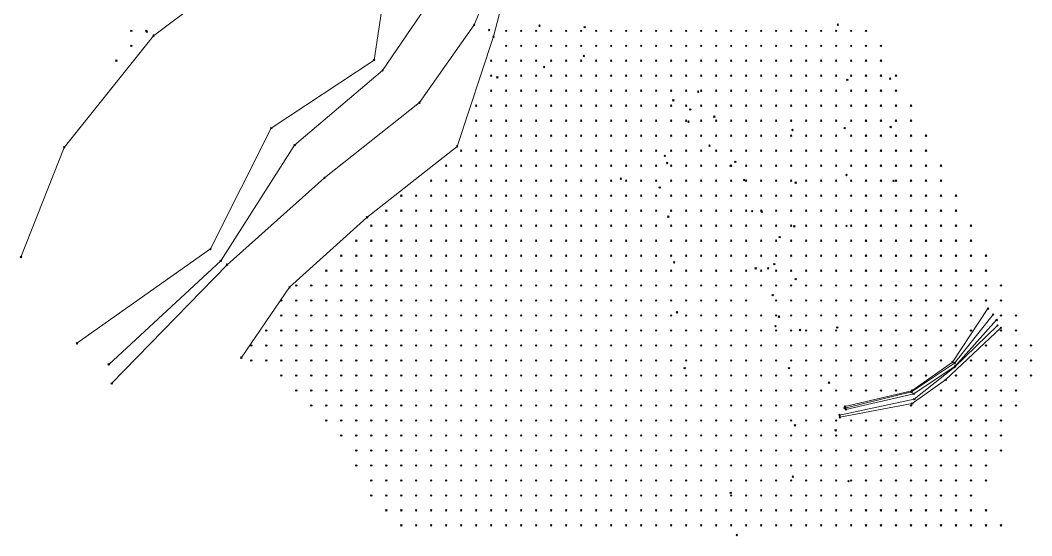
# Model space of a CAD drawing. Header units: metres. Extents: x 441556 to 446409, y 432338 to 461058.
# Drawn here: x 441607.9 to 441810.2, y 459398.4 to 459501.6 of the extents above; entities that cross this region are included whole.
import ezdxf

# ---------------------------------------------------------------- set-up
doc = ezdxf.new("R2010")
doc.units = ezdxf.units.M
doc.header["$MEASUREMENT"] = 0
doc.header["$PDMODE"] = 35
doc.header["$PDSIZE"] = 0.15
for name, color, linetype, lineweight in [('DTM-BRE-RevN_GRP_FIRUL APEI', 2, 'Continuous', 0), ('DTM-BRE-RevN_GRP_RAU', 2, 'Continuous', 0), ('DTM-BRE-RevN_GRP_TALUZ SUS', 2, 'Continuous', 0), ('DTM-NOK-RevN_LIDAR_co_lidar', 91, 'Continuous', 0), ('DTM-NOK-RevN_RTK', 32, 'Continuous', 0)]:
    doc.layers.add(name, color=color, linetype=linetype, lineweight=lineweight)

msp = doc.modelspace()

# ---------------------------------------------------------------- linework, layer by layer
at = {"layer": 'DTM-BRE-RevN_GRP_FIRUL APEI'}
for p, q in [((441688.945, 459504.162, 425.658), (441680.327, 459491.554, 427.079)), ((441680.327, 459491.554, 427.079), (441662.75, 459476.597, 430.448)), ((441662.75, 459476.597, 430.448), (441647.95, 459453.451, 434.043)), ((441647.95, 459453.451, 434.043), (441625.554, 459432.754, 438.292)), ((441803.157, 459441.632, 419.838), (441794.879, 459432.407, 424.999)), ((441794.879, 459432.407, 424.999), (441786.57, 459426.848, 429.413)), ((441786.57, 459426.848, 429.413), (441772.989, 459423.738, 435.163))]:
    msp.add_line(p, q, dxfattribs=at)
at = {"layer": 'DTM-BRE-RevN_GRP_RAU'}
for p, q in [((441681.462, 459512.542, 426.661), (441678.632, 459493.649, 427.503)), ((441703.786, 459513.27, 424.66), (441698.654, 459500.678, 425.365)), ((441698.654, 459500.678, 425.365), (441687.713, 459485.12, 427.296)), ((441678.632, 459493.649, 427.503), (441658.068, 459480.004, 431.066)), ((441687.713, 459485.12, 427.296), (441668.72, 459470.082, 430.411)), ((441658.068, 459480.004, 431.066), (441645.914, 459455.842, 434.035)), ((441668.72, 459470.082, 430.411), (441649.218, 459452.695, 434.53)), ((441645.914, 459455.842, 434.035), (441619.207, 459436.969, 439.443)), ((441649.218, 459452.695, 434.53), (441626.135, 459428.911, 438.783)), ((441802.458, 459442.717, 419.96), (441794.756, 459433.017, 425.149)), ((441803.346, 459440.52, 419.987), (441794.748, 459432.185, 425.166)), ((441794.756, 459433.017, 425.149), (441786.155, 459427.222, 429.735)), ((441794.748, 459432.185, 425.166), (441786.693, 459425.775, 430.113)), ((441786.155, 459427.222, 429.735), (441772.779, 459423.998, 435.395)), ((441786.693, 459425.775, 430.113), (441771.717, 459422.613, 435.57))]:
    msp.add_line(p, q, dxfattribs=at)
at = {"layer": 'DTM-BRE-RevN_GRP_TALUZ SUS'}
for p, q in [((441653.636, 459512.862, 438.611), (441634.527, 459498.523, 443.722)), ((441705.786, 459510.908, 426.515), (441702.523, 459498.337, 427.518)), ((441634.527, 459498.523, 443.722), (441616.649, 459476.165, 445.596)), ((441702.523, 459498.337, 427.518), (441695.254, 459476.372, 434.955)), ((441616.649, 459476.165, 445.596), (441608.005, 459454.233, 447.906)), ((441695.254, 459476.372, 434.955), (441677.213, 459462.156, 436.307)), ((441677.213, 459462.156, 436.307), (441661.722, 459448.174, 441.535)), ((441661.722, 459448.174, 441.535), (441652.098, 459434.105, 444.918)), ((441801.428, 459443.896, 420.841), (441794.349, 459433.214, 425.867)), ((441804.016, 459440.052, 420.71), (441792.958, 459429.667, 427.056)), ((441794.349, 459433.214, 425.867), (441786.2, 459427.482, 430.463)), ((441792.958, 459429.667, 427.056), (441786.297, 459424.921, 430.705)), ((441786.2, 459427.482, 430.463), (441772.824, 459424.297, 435.699)), ((441786.297, 459424.921, 430.705), (441771.799, 459422.16, 436.03))]:
    msp.add_line(p, q, dxfattribs=at)
at = {"layer": 'DTM-NOK-RevN_LIDAR_co_lidar'}
for p in [(441630.081, 459499.505, 445.627), (441633.081, 459499.505, 443.84), (441705.065, 459499.505, 427.032), (441708.064, 459499.505, 426.773), (441711.064, 459499.505, 426.523), (441714.063, 459499.505, 426.339), (441717.062, 459499.505, 426.206), (441720.062, 459499.505, 426.075), (441723.061, 459499.505, 426.312), (441726.06, 459499.505, 427.322), (441729.06, 459499.505, 428.572), (441732.059, 459499.505, 429.433), (441735.058, 459499.505, 429.841), (441738.058, 459499.505, 429.533), (441741.057, 459499.505, 429.135), (441744.057, 459499.505, 430.064), (441747.056, 459499.505, 431.966), (441750.055, 459499.505, 433.812), (441753.055, 459499.505, 434.736), (441756.054, 459499.505, 435.164), (441759.053, 459499.505, 435.353), (441762.053, 459499.505, 435.487), (441765.052, 459499.505, 435.653), (441768.051, 459499.505, 435.667), (441771.051, 459499.505, 435.687), (441774.05, 459499.505, 435.682), (441777.049, 459499.505, 435.728), (441630.081, 459496.505, 445.362), (441705.065, 459496.505, 427.138), (441708.064, 459496.505, 426.879), (441711.064, 459496.505, 426.672), (441714.063, 459496.505, 426.62), (441717.062, 459496.505, 426.697), (441720.062, 459496.505, 426.834), (441723.061, 459496.505, 427.566), (441726.06, 459496.505, 429.075), (441729.06, 459496.505, 430.522), (441732.059, 459496.505, 431.42), (441735.058, 459496.505, 431.936), (441738.058, 459496.505, 431.699), (441741.057, 459496.505, 430.906), (441744.057, 459496.505, 431.173), (441747.056, 459496.505, 432.684), (441750.055, 459496.505, 434.594), (441753.055, 459496.505, 435.549), (441756.054, 459496.505, 435.821), (441759.053, 459496.505, 436.034), (441762.053, 459496.505, 436.169), (441765.052, 459496.505, 436.141), (441768.051, 459496.505, 436.009), (441771.051, 459496.505, 435.972), (441774.05, 459496.505, 435.948), (441777.049, 459496.505, 435.991), (441780.049, 459496.505, 435.943), (441627.082, 459493.506, 446.455), (441702.066, 459493.506, 427.458), (441705.065, 459493.506, 427.31), (441708.064, 459493.506, 427.095), (441711.064, 459493.506, 426.959), (441714.063, 459493.506, 427.047), (441717.062, 459493.506, 427.465), (441720.062, 459493.506, 428.142), (441723.061, 459493.506, 429.26), (441726.06, 459493.506, 430.839), (441729.06, 459493.506, 432.451), (441732.059, 459493.506, 433.532), (441735.058, 459493.506, 433.901), (441738.058, 459493.506, 433.738), (441741.057, 459493.506, 433.066), (441744.057, 459493.506, 432.75), (441747.056, 459493.506, 433.842), (441750.055, 459493.506, 435.661), (441753.055, 459493.506, 436.399), (441756.054, 459493.506, 436.493), (441759.053, 459493.506, 436.572), (441762.053, 459493.506, 436.578), (441765.052, 459493.506, 436.526), (441768.051, 459493.506, 436.388), (441771.051, 459493.506, 436.34), (441774.05, 459493.506, 436.276), (441777.049, 459493.506, 436.185), (441780.049, 459493.506, 436.118), (441702.066, 459490.507, 427.695), (441705.065, 459490.507, 427.649), (441708.064, 459490.507, 427.629), (441711.064, 459490.507, 427.785), (441714.063, 459490.507, 428.339), (441717.062, 459490.507, 429.305), (441720.062, 459490.507, 430.167), (441723.061, 459490.507, 431.161), (441726.06, 459490.507, 432.458), (441729.06, 459490.507, 433.863), (441732.059, 459490.507, 435.063), (441735.058, 459490.507, 435.59), (441738.058, 459490.507, 435.458), (441741.057, 459490.507, 434.937), (441744.057, 459490.507, 434.639), (441747.056, 459490.507, 435.135), (441750.055, 459490.507, 436.49), (441753.055, 459490.507, 437.031), (441756.054, 459490.507, 437.048), (441759.053, 459490.507, 437.071), (441762.053, 459490.507, 437.011), (441765.052, 459490.507, 436.945), (441768.051, 459490.507, 436.703), (441771.051, 459490.507, 436.602), (441774.05, 459490.507, 436.509), (441777.049, 459490.507, 436.41), (441780.049, 459490.507, 436.418), (441783.048, 459490.507, 436.386), (441702.066, 459487.507, 428.49), (441705.065, 459487.507, 428.835), (441708.064, 459487.507, 429.093), (441711.064, 459487.507, 429.491), (441714.063, 459487.507, 430.425), (441717.062, 459487.507, 431.477), (441720.062, 459487.507, 432.053), (441723.061, 459487.507, 432.744), (441726.06, 459487.507, 434.007), (441729.06, 459487.507, 435.391), (441732.059, 459487.507, 436.46), (441735.058, 459487.507, 436.986), (441738.058, 459487.507, 436.922), (441741.057, 459487.507, 436.754), (441744.057, 459487.507, 436.692), (441747.056, 459487.507, 436.815), (441750.055, 459487.507, 437.413), (441753.055, 459487.507, 437.611), (441756.054, 459487.507, 437.594), (441759.053, 459487.507, 437.562), (441762.053, 459487.507, 437.444), (441765.052, 459487.507, 437.202), (441768.051, 459487.507, 436.998), (441771.051, 459487.507, 436.884), (441774.05, 459487.507, 436.731), (441777.049, 459487.507, 436.689), (441780.049, 459487.507, 436.708), (441783.048, 459487.507, 436.511), (441699.066, 459484.508, 429.827), (441702.066, 459484.508, 430.435), (441705.065, 459484.508, 430.661), (441708.064, 459484.508, 430.911), (441711.064, 459484.508, 431.563), (441714.063, 459484.508, 432.479), (441717.062, 459484.508, 433.405), (441720.062, 459484.508, 433.988), (441723.061, 459484.508, 434.43), (441726.06, 459484.508, 435.422), (441729.06, 459484.508, 436.713), (441732.059, 459484.508, 437.546), (441735.058, 459484.508, 437.839), (441738.058, 459484.508, 437.74), (441741.057, 459484.508, 437.675), (441744.057, 459484.508, 437.736), (441747.056, 459484.508, 437.899), (441750.055, 459484.508, 438.069), (441753.055, 459484.508, 438.123), (441756.054, 459484.508, 438.089), (441759.053, 459484.508, 438.052), (441762.053, 459484.508, 437.815), (441765.052, 459484.508, 437.553), (441768.051, 459484.508, 437.399), (441771.051, 459484.508, 437.117), (441774.05, 459484.508, 436.936), (441777.049, 459484.508, 436.928), (441780.049, 459484.508, 436.867), (441783.048, 459484.508, 436.576), (441786.047, 459484.508, 436.311), (441699.066, 459481.509, 431.685), (441702.066, 459481.509, 432.165), (441705.065, 459481.509, 432.492), (441708.064, 459481.509, 432.942), (441711.064, 459481.509, 433.639), (441714.063, 459481.509, 434.461), (441717.062, 459481.509, 435.369), (441720.062, 459481.509, 435.962), (441723.061, 459481.509, 436.392), (441726.06, 459481.509, 437.221), (441729.06, 459481.509, 438.072), (441732.059, 459481.509, 438.387), (441735.058, 459481.509, 438.437), (441738.058, 459481.509, 438.43), (441741.057, 459481.509, 438.443), (441744.057, 459481.509, 438.367), (441747.056, 459481.509, 438.413), (441750.055, 459481.509, 438.498), (441753.055, 459481.509, 438.516), (441756.054, 459481.509, 438.424), (441759.053, 459481.509, 438.365), (441762.053, 459481.509, 438.105), (441765.052, 459481.509, 437.858), (441768.051, 459481.509, 437.549), (441771.051, 459481.509, 437.221), (441774.05, 459481.509, 437.132), (441777.049, 459481.509, 437.073), (441780.049, 459481.509, 436.892), (441783.048, 459481.509, 436.621), (441786.047, 459481.509, 436.38), (441699.066, 459478.509, 433.611), (441702.066, 459478.509, 433.797), (441705.065, 459478.509, 433.918), (441708.064, 459478.509, 434.185), (441711.064, 459478.509, 434.822), (441714.063, 459478.509, 435.504), (441717.062, 459478.509, 436.264), (441720.062, 459478.509, 437.036), (441723.061, 459478.509, 437.723), (441726.06, 459478.509, 438.309), (441729.06, 459478.509, 438.735), (441732.059, 459478.509, 438.976), (441735.058, 459478.509, 439.065), (441738.058, 459478.509, 439.078), (441741.057, 459478.509, 439.085), (441744.057, 459478.509, 438.878), (441747.056, 459478.509, 438.872), (441750.055, 459478.509, 438.858), (441753.055, 459478.509, 438.854), (441756.054, 459478.509, 438.81), (441759.053, 459478.509, 438.625), (441762.053, 459478.509, 438.417), (441765.052, 459478.509, 438.065), (441768.051, 459478.509, 437.668), (441771.051, 459478.509, 437.407), (441774.05, 459478.509, 437.304), (441777.049, 459478.509, 437.159), (441780.049, 459478.509, 436.937), (441783.048, 459478.509, 436.617), (441786.047, 459478.509, 436.342), (441789.047, 459478.509, 436.032), (441696.067, 459475.51, 434.6), (441699.066, 459475.51, 434.706), (441702.066, 459475.51, 434.83), (441705.065, 459475.51, 434.784), (441708.064, 459475.51, 435.046), (441711.064, 459475.51, 435.582), (441714.063, 459475.51, 436.337), (441717.062, 459475.51, 437.143), (441720.062, 459475.51, 437.936), (441723.061, 459475.51, 438.587), (441726.06, 459475.51, 439.087), (441729.06, 459475.51, 439.428), (441732.059, 459475.51, 439.583), (441735.058, 459475.51, 439.637), (441738.058, 459475.51, 439.606), (441741.057, 459475.51, 439.55), (441744.057, 459475.51, 439.424), (441747.056, 459475.51, 439.354), (441750.055, 459475.51, 439.331), (441753.055, 459475.51, 439.3), (441756.054, 459475.51, 439.208), (441759.053, 459475.51, 438.952), (441762.053, 459475.51, 438.65), (441765.052, 459475.51, 438.158), (441768.051, 459475.51, 437.809), (441771.051, 459475.51, 437.575), (441774.05, 459475.51, 437.431), (441777.049, 459475.51, 437.242), (441780.049, 459475.51, 436.913), (441783.048, 459475.51, 436.595), (441786.047, 459475.51, 436.163), (441789.047, 459475.51, 435.182), (441693.068, 459472.51, 434.768), (441696.067, 459472.51, 435.313), (441699.066, 459472.51, 435.444), (441702.066, 459472.51, 435.536), (441705.065, 459472.51, 435.656), (441708.064, 459472.51, 435.958), (441711.064, 459472.51, 436.428), (441714.063, 459472.51, 437.233), (441717.062, 459472.51, 438.126), (441720.062, 459472.51, 438.845), (441723.061, 459472.51, 439.394), (441726.06, 459472.51, 439.825), (441729.06, 459472.51, 440.059), (441732.059, 459472.51, 440.111), (441735.058, 459472.51, 440.131), (441738.058, 459472.51, 440.091), (441741.057, 459472.51, 439.975), (441744.057, 459472.51, 439.926), (441747.056, 459472.51, 439.824), (441750.055, 459472.51, 439.803), (441753.055, 459472.51, 439.723), (441756.054, 459472.51, 439.441), (441759.053, 459472.51, 439.082), (441762.053, 459472.51, 438.75), (441765.052, 459472.51, 438.227), (441768.051, 459472.51, 437.901), (441771.051, 459472.51, 437.712), (441774.05, 459472.51, 437.51), (441777.049, 459472.51, 437.249), (441780.049, 459472.51, 436.929), (441783.048, 459472.51, 436.537), (441786.047, 459472.51, 435.636), (441789.047, 459472.51, 434.049), (441792.046, 459472.51, 432.447), (441690.068, 459469.511, 434.305), (441693.068, 459469.511, 435.745), (441696.067, 459469.511, 436.114), (441699.066, 459469.511, 436.175), (441702.066, 459469.511, 436.318), (441705.065, 459469.511, 436.656), (441708.064, 459469.511, 437.088), (441711.064, 459469.511, 437.636), (441714.063, 459469.511, 438.248), (441717.062, 459469.511, 439.014), (441720.062, 459469.511, 439.641), (441723.061, 459469.511, 440.1), (441726.06, 459469.511, 440.404), (441729.06, 459469.511, 440.519), (441732.059, 459469.511, 440.535), (441735.058, 459469.511, 440.529), (441738.058, 459469.511, 440.526), (441741.057, 459469.511, 440.391), (441744.057, 459469.511, 440.289), (441747.056, 459469.511, 440.208), (441750.055, 459469.511, 440.19), (441753.055, 459469.511, 440.012), (441756.054, 459469.511, 439.586), (441759.053, 459469.511, 439.201), (441762.053, 459469.511, 438.837), (441765.052, 459469.511, 438.345), (441768.051, 459469.511, 438.009), (441771.051, 459469.511, 437.888), (441774.05, 459469.511, 437.605), (441777.049, 459469.511, 437.297), (441780.049, 459469.511, 436.901), (441783.048, 459469.511, 436.091), (441786.047, 459469.511, 434.636), (441789.047, 459469.511, 432.932), (441792.046, 459469.511, 431.19), (441684.07, 459466.512, 433.29), (441687.069, 459466.512, 434.626), (441690.068, 459466.512, 435.834), (441693.068, 459466.512, 436.656), (441696.067, 459466.512, 436.862), (441699.066, 459466.512, 437.058), (441702.066, 459466.512, 437.311), (441705.065, 459466.512, 437.676), (441708.064, 459466.512, 438.223), (441711.064, 459466.512, 438.819), (441714.063, 459466.512, 439.377), (441717.062, 459466.512, 439.922), (441720.062, 459466.512, 440.373), (441723.061, 459466.512, 440.761), (441726.06, 459466.512, 440.973), (441729.06, 459466.512, 440.977), (441732.059, 459466.512, 440.962), (441735.058, 459466.512, 440.965), (441738.058, 459466.512, 440.918), (441741.057, 459466.512, 440.759), (441744.057, 459466.512, 440.602), (441747.056, 459466.512, 440.429), (441750.055, 459466.512, 440.354), (441753.055, 459466.512, 440.04), (441756.054, 459466.512, 439.647), (441759.053, 459466.512, 439.294), (441762.053, 459466.512, 438.904), (441765.052, 459466.512, 438.444), (441768.051, 459466.512, 438.157), (441771.051, 459466.512, 437.994), (441774.05, 459466.512, 437.639), (441777.049, 459466.512, 437.157), (441780.049, 459466.512, 436.558), (441783.048, 459466.512, 435.568), (441786.047, 459466.512, 433.78), (441789.047, 459466.512, 431.78), (441792.046, 459466.512, 430.136), (441795.045, 459466.512, 428.612), (441681.07, 459463.512, 434.992), (441684.07, 459463.512, 435.447), (441687.069, 459463.512, 436.39), (441690.068, 459463.512, 437.117), (441693.068, 459463.512, 437.525), (441696.067, 459463.512, 437.681), (441699.066, 459463.512, 437.929), (441702.066, 459463.512, 438.32), (441705.065, 459463.512, 438.863), (441708.064, 459463.512, 439.391), (441711.064, 459463.512, 439.981), (441714.063, 459463.512, 440.467), (441717.062, 459463.512, 440.855), (441720.062, 459463.512, 441.112), (441723.061, 459463.512, 441.312), (441726.06, 459463.512, 441.439), (441729.06, 459463.512, 441.449), (441732.059, 459463.512, 441.446), (441735.058, 459463.512, 441.432), (441738.058, 459463.512, 441.298), (441741.057, 459463.512, 441.082), (441744.057, 459463.512, 440.879), (441747.056, 459463.512, 440.683), (441750.055, 459463.512, 440.445), (441753.055, 459463.512, 440.06), (441756.054, 459463.512, 439.637), (441759.053, 459463.512, 439.309), (441762.053, 459463.512, 438.976), (441765.052, 459463.512, 438.561), (441768.051, 459463.512, 438.206), (441771.051, 459463.512, 437.944), (441774.05, 459463.512, 437.556), (441777.049, 459463.512, 436.695), (441780.049, 459463.512, 435.494), (441783.048, 459463.512, 434.355), (441786.047, 459463.512, 432.833), (441789.047, 459463.512, 430.942), (441792.046, 459463.512, 429.176), (441795.045, 459463.512, 427.498), (441678.071, 459460.513, 436.408), (441681.07, 459460.513, 437.247), (441684.07, 459460.513, 437.294), (441687.069, 459460.513, 437.707), (441690.068, 459460.513, 438.094), (441693.068, 459460.513, 438.424), (441696.067, 459460.513, 438.645), (441699.066, 459460.513, 439.092), (441702.066, 459460.513, 439.605), (441705.065, 459460.513, 440.274), (441708.064, 459460.513, 440.693), (441711.064, 459460.513, 441.172), (441714.063, 459460.513, 441.531), (441717.062, 459460.513, 441.729), (441720.062, 459460.513, 441.815), (441723.061, 459460.513, 441.853), (441726.06, 459460.513, 441.877), (441729.06, 459460.513, 441.864), (441732.059, 459460.513, 441.81), (441735.058, 459460.513, 441.723), (441738.058, 459460.513, 441.565), (441741.057, 459460.513, 441.325), (441744.057, 459460.513, 441.109), (441747.056, 459460.513, 440.884), (441750.055, 459460.513, 440.521), (441753.055, 459460.513, 440.103), (441756.054, 459460.513, 439.636), (441759.053, 459460.513, 439.351), (441762.053, 459460.513, 439.019), (441765.052, 459460.513, 438.641), (441768.051, 459460.513, 438.277), (441771.051, 459460.513, 437.947), (441774.05, 459460.513, 437.232), (441777.049, 459460.513, 435.802), (441780.049, 459460.513, 434.007), (441783.048, 459460.513, 432.673), (441786.047, 459460.513, 431.537), (441789.047, 459460.513, 430.159), (441792.046, 459460.513, 428.404), (441795.045, 459460.513, 426.368), (441798.045, 459460.513, 424.521), (441675.072, 459457.514, 437.649), (441678.071, 459457.514, 438.202), (441681.07, 459457.514, 438.648), (441684.07, 459457.514, 438.561), (441687.069, 459457.514, 438.796), (441690.068, 459457.514, 439.105), (441693.068, 459457.514, 439.393), (441696.067, 459457.514, 439.739), (441699.066, 459457.514, 440.352), (441702.066, 459457.514, 440.936), (441705.065, 459457.514, 441.486), (441708.064, 459457.514, 441.907), (441711.064, 459457.514, 442.285), (441714.063, 459457.514, 442.462), (441717.062, 459457.514, 442.498), (441720.062, 459457.514, 442.475), (441723.061, 459457.514, 442.401), (441726.06, 459457.514, 442.308), (441729.06, 459457.514, 442.207), (441732.059, 459457.514, 442.053), (441735.058, 459457.514, 441.881), (441738.058, 459457.514, 441.711), (441741.057, 459457.514, 441.433), (441744.057, 459457.514, 441.201), (441747.056, 459457.514, 440.94), (441750.055, 459457.514, 440.556), (441753.055, 459457.514, 440.148), (441756.054, 459457.514, 439.652), (441759.053, 459457.514, 439.335), (441762.053, 459457.514, 439.015), (441765.052, 459457.514, 438.701), (441768.051, 459457.514, 438.37), (441771.051, 459457.514, 437.995), (441774.05, 459457.514, 436.94), (441777.049, 459457.514, 434.836), (441780.049, 459457.514, 432.78), (441783.048, 459457.514, 431.337), (441786.047, 459457.514, 430.217), (441789.047, 459457.514, 429.169), (441792.046, 459457.514, 427.794), (441795.045, 459457.514, 425.768), (441798.045, 459457.514, 423.597), (441672.072, 459454.514, 438.448), (441675.072, 459454.514, 439.174), (441678.071, 459454.514, 439.465), (441681.07, 459454.514, 439.574), (441684.07, 459454.514, 439.643), (441687.069, 459454.514, 439.796), (441690.068, 459454.514, 440.193), (441693.068, 459454.514, 440.569), (441696.067, 459454.514, 441.078), (441699.066, 459454.514, 441.697), (441702.066, 459454.514, 442.214), (441705.065, 459454.514, 442.677), (441708.064, 459454.514, 443.043), (441711.064, 459454.514, 443.254), (441714.063, 459454.514, 443.221), (441717.062, 459454.514, 443.123), (441720.062, 459454.514, 442.994), (441723.061, 459454.514, 442.825), (441726.06, 459454.514, 442.658), (441729.06, 459454.514, 442.502), (441732.059, 459454.514, 442.327), (441735.058, 459454.514, 442.147), (441738.058, 459454.514, 441.931), (441741.057, 459454.514, 441.568), (441744.057, 459454.514, 441.266), (441747.056, 459454.514, 440.923), (441750.055, 459454.514, 440.574), (441753.055, 459454.514, 440.146), (441756.054, 459454.514, 439.621), (441759.053, 459454.514, 439.283), (441762.053, 459454.514, 439.029), (441765.052, 459454.514, 438.759), (441768.051, 459454.514, 438.455), (441771.051, 459454.514, 437.968), (441774.05, 459454.514, 436.481), (441777.049, 459454.514, 434.113), (441780.049, 459454.514, 432.111), (441783.048, 459454.514, 430.481), (441786.047, 459454.514, 429.116), (441789.047, 459454.514, 428.034), (441792.046, 459454.514, 427.088), (441795.045, 459454.514, 425.566), (441798.045, 459454.514, 423.272), (441801.044, 459454.514, 421.284), (441669.073, 459451.515, 439.481), (441672.072, 459451.515, 439.812), (441675.072, 459451.515, 440.101), (441678.071, 459451.515, 440.307), (441681.07, 459451.515, 440.439), (441684.07, 459451.515, 440.565), (441687.069, 459451.515, 440.831), (441690.068, 459451.515, 441.296), (441693.068, 459451.515, 441.837), (441696.067, 459451.515, 442.429), (441699.066, 459451.515, 443.055), (441702.066, 459451.515, 443.467), (441705.065, 459451.515, 443.855), (441708.064, 459451.515, 444.025), (441711.064, 459451.515, 443.992), (441714.063, 459451.515, 443.827), (441717.062, 459451.515, 443.602), (441720.062, 459451.515, 443.384), (441723.061, 459451.515, 443.215), (441726.06, 459451.515, 443.055), (441729.06, 459451.515, 442.895), (441732.059, 459451.515, 442.728), (441735.058, 459451.515, 442.496), (441738.058, 459451.515, 442.193), (441741.057, 459451.515, 441.811), (441744.057, 459451.515, 441.442), (441747.056, 459451.515, 441.034), (441750.055, 459451.515, 440.637), (441753.055, 459451.515, 440.202), (441756.054, 459451.515, 439.691), (441759.053, 459451.515, 439.315), (441762.053, 459451.515, 439.053), (441765.052, 459451.515, 438.801), (441768.051, 459451.515, 438.413), (441771.051, 459451.515, 437.483), (441774.05, 459451.515, 435.541), (441777.049, 459451.515, 433.401), (441780.049, 459451.515, 431.709), (441783.048, 459451.515, 430.109), (441786.047, 459451.515, 428.583), (441789.047, 459451.515, 427.217), (441792.046, 459451.515, 426.219), (441795.045, 459451.515, 425.297), (441798.045, 459451.515, 423.634), (441801.044, 459451.515, 421.459), (441663.074, 459448.516, 440.741), (441666.074, 459448.516, 440.537), (441669.073, 459448.516, 440.649), (441672.072, 459448.516, 440.849), (441675.072, 459448.516, 440.942), (441678.071, 459448.516, 441.101), (441681.07, 459448.516, 441.335), (441684.07, 459448.516, 441.612), (441687.069, 459448.516, 442.013), (441690.068, 459448.516, 442.579), (441693.068, 459448.516, 443.169), (441696.067, 459448.516, 443.714), (441699.066, 459448.516, 444.272), (441702.066, 459448.516, 444.587), (441705.065, 459448.516, 444.769), (441708.064, 459448.516, 444.688), (441711.064, 459448.516, 444.528), (441714.063, 459448.516, 444.337), (441717.062, 459448.516, 444.058), (441720.062, 459448.516, 443.818), (441723.061, 459448.516, 443.662), (441726.06, 459448.516, 443.485), (441729.06, 459448.516, 443.3), (441732.059, 459448.516, 443.106), (441735.058, 459448.516, 442.804), (441738.058, 459448.516, 442.455), (441741.057, 459448.516, 442.113), (441744.057, 459448.516, 441.733), (441747.056, 459448.516, 441.301), (441750.055, 459448.516, 440.764), (441753.055, 459448.516, 440.36), (441756.054, 459448.516, 439.87), (441759.053, 459448.516, 439.447), (441762.053, 459448.516, 439.042), (441765.052, 459448.516, 438.796), (441768.051, 459448.516, 438.233), (441771.051, 459448.516, 436.646), (441774.05, 459448.516, 434.559), (441777.049, 459448.516, 432.666), (441780.049, 459448.516, 431.11), (441783.048, 459448.516, 429.822), (441786.047, 459448.516, 428.503), (441789.047, 459448.516, 426.948), (441792.046, 459448.516, 425.569), (441795.045, 459448.516, 424.725), (441798.045, 459448.516, 423.85), (441801.044, 459448.516, 422.242), (441804.043, 459448.516, 420.18), (441660.075, 459445.516, 441.711), (441663.074, 459445.516, 441.587), (441666.074, 459445.516, 441.487), (441669.073, 459445.516, 441.574), (441672.072, 459445.516, 441.732), (441675.072, 459445.516, 441.937), (441678.071, 459445.516, 442.158), (441681.07, 459445.516, 442.439), (441684.07, 459445.516, 442.998), (441687.069, 459445.516, 443.426), (441690.068, 459445.516, 443.949), (441693.068, 459445.516, 444.523), (441696.067, 459445.516, 444.951), (441699.066, 459445.516, 445.343), (441702.066, 459445.516, 445.477), (441705.065, 459445.516, 445.382), (441708.064, 459445.516, 445.202), (441711.064, 459445.516, 445.021), (441714.063, 459445.516, 444.774), (441717.062, 459445.516, 444.529), (441720.062, 459445.516, 444.305), (441723.061, 459445.516, 444.092), (441726.06, 459445.516, 443.855), (441729.06, 459445.516, 443.603), (441732.059, 459445.516, 443.338), (441735.058, 459445.516, 443.029), (441738.058, 459445.516, 442.738), (441741.057, 459445.516, 442.436), (441744.057, 459445.516, 442.078), (441747.056, 459445.516, 441.592), (441750.055, 459445.516, 441.036), (441753.055, 459445.516, 440.54), (441759.053, 459445.516, 439.565), (441762.053, 459445.516, 438.981), (441765.052, 459445.516, 438.612), (441768.051, 459445.516, 437.947), (441771.051, 459445.516, 436.396), (441774.05, 459445.516, 434.369), (441777.049, 459445.516, 432.467), (441780.049, 459445.516, 430.748), (441783.048, 459445.516, 429.448), (441786.047, 459445.516, 428.286), (441789.047, 459445.516, 426.951), (441792.046, 459445.516, 425.575), (441795.045, 459445.516, 424.227), (441798.045, 459445.516, 423.089), (441801.044, 459445.516, 422.021), (441804.043, 459445.516, 420.231), (441660.075, 459442.517, 442.371), (441663.074, 459442.517, 442.317), (441666.074, 459442.517, 442.345), (441669.073, 459442.517, 442.504), (441672.072, 459442.517, 442.693), (441675.072, 459442.517, 443.02), (441678.071, 459442.517, 443.403), (441681.07, 459442.517, 443.833), (441684.07, 459442.517, 444.358), (441687.069, 459442.517, 444.916), (441690.068, 459442.517, 445.292), (441693.068, 459442.517, 445.701), (441696.067, 459442.517, 445.997), (441699.066, 459442.517, 446.207), (441702.066, 459442.517, 446.084), (441705.065, 459442.517, 445.841), (441708.064, 459442.517, 445.705), (441711.064, 459442.517, 445.459), (441714.063, 459442.517, 445.146), (441717.062, 459442.517, 444.919), (441720.062, 459442.517, 444.706), (441723.061, 459442.517, 444.482), (441726.06, 459442.517, 444.23), (441729.06, 459442.517, 443.916), (441732.059, 459442.517, 443.543), (441735.058, 459442.517, 443.183), (441738.058, 459442.517, 442.942), (441741.057, 459442.517, 442.679), (441744.057, 459442.517, 442.348), (441747.056, 459442.517, 441.805), (441750.055, 459442.517, 441.287), (441753.055, 459442.517, 440.651), (441756.054, 459442.517, 440.112), (441759.053, 459442.517, 439.477), (441762.053, 459442.517, 438.758), (441765.052, 459442.517, 438.241), (441768.051, 459442.517, 437.546), (441771.051, 459442.517, 436.742), (441774.05, 459442.517, 434.881), (441777.049, 459442.517, 432.954), (441780.049, 459442.517, 431.089), (441783.048, 459442.517, 429.389), (441786.047, 459442.517, 427.904), (441789.047, 459442.517, 426.762), (441792.046, 459442.517, 425.762), (441795.045, 459442.517, 424.29), (441798.045, 459442.517, 422.381), (441804.043, 459442.517, 419.675), (441807.043, 459442.517, 418.803), (441657.076, 459439.518, 443.112), (441660.075, 459439.518, 443.096), (441663.074, 459439.518, 443.208), (441666.074, 459439.518, 443.392), (441669.073, 459439.518, 443.669), (441672.072, 459439.518, 443.919), (441675.072, 459439.518, 444.253), (441678.071, 459439.518, 444.765), (441681.07, 459439.518, 445.367), (441684.07, 459439.518, 445.804), (441687.069, 459439.518, 446.237), (441690.068, 459439.518, 446.666), (441693.068, 459439.518, 446.765), (441696.067, 459439.518, 446.923), (441699.066, 459439.518, 446.878), (441702.066, 459439.518, 446.573), (441705.065, 459439.518, 446.309), (441708.064, 459439.518, 446.077), (441711.064, 459439.518, 445.786), (441714.063, 459439.518, 445.509), (441717.062, 459439.518, 445.262), (441720.062, 459439.518, 445.035), (441723.061, 459439.518, 444.804), (441726.06, 459439.518, 444.518), (441729.06, 459439.518, 444.163), (441732.059, 459439.518, 443.739), (441735.058, 459439.518, 443.329), (441738.058, 459439.518, 443.059), (441741.057, 459439.518, 442.78), (441744.057, 459439.518, 442.437), (441747.056, 459439.518, 441.867), (441750.055, 459439.518, 441.24), (441753.055, 459439.518, 440.584), (441756.054, 459439.518, 439.938), (441759.053, 459439.518, 439.145), (441762.053, 459439.518, 438.367), (441765.052, 459439.518, 437.879), (441768.051, 459439.518, 437.205), (441771.051, 459439.518, 436.708), (441774.05, 459439.518, 435.319), (441777.049, 459439.518, 433.529), (441780.049, 459439.518, 431.609), (441783.048, 459439.518, 429.703), (441786.047, 459439.518, 428.05), (441789.047, 459439.518, 426.607), (441792.046, 459439.518, 425.528), (441795.045, 459439.518, 424.409), (441798.045, 459439.518, 422.416), (441804.043, 459439.518, 420.253), (441807.043, 459439.518, 420.203), (441654.076, 459436.518, 443.722), (441657.076, 459436.518, 443.923), (441660.075, 459436.518, 444.061), (441663.074, 459436.518, 444.272), (441666.074, 459436.518, 444.483), (441669.073, 459436.518, 444.867), (441672.072, 459436.518, 445.409), (441675.072, 459436.518, 445.888), (441678.071, 459436.518, 446.313), (441681.07, 459436.518, 446.751), (441684.07, 459436.518, 447.177), (441687.069, 459436.518, 447.502), (441690.068, 459436.518, 447.648), (441693.068, 459436.518, 447.634), (441696.067, 459436.518, 447.516), (441699.066, 459436.518, 447.458), (441702.066, 459436.518, 447.163), (441705.065, 459436.518, 446.642), (441708.064, 459436.518, 446.433), (441711.064, 459436.518, 446.099), (441714.063, 459436.518, 445.786), (441717.062, 459436.518, 445.578), (441720.062, 459436.518, 445.328), (441723.061, 459436.518, 445), (441726.06, 459436.518, 444.65), (441729.06, 459436.518, 444.257), (441732.059, 459436.518, 443.793), (441735.058, 459436.518, 443.375), (441738.058, 459436.518, 443.113), (441741.057, 459436.518, 442.846), (441744.057, 459436.518, 442.424), (441747.056, 459436.518, 441.854), (441750.055, 459436.518, 441.217), (441753.055, 459436.518, 440.408), (441756.054, 459436.518, 439.736), (441759.053, 459436.518, 438.812), (441762.053, 459436.518, 438.08), (441765.052, 459436.518, 437.581), (441768.051, 459436.518, 436.978), (441771.051, 459436.518, 436.52), (441774.05, 459436.518, 435.681), (441777.049, 459436.518, 434.061), (441780.049, 459436.518, 432.482), (441783.048, 459436.518, 430.748), (441786.047, 459436.518, 429.176), (441789.047, 459436.518, 427.471), (441792.046, 459436.518, 425.826), (441795.045, 459436.518, 424.299), (441801.044, 459436.518, 421.818), (441804.043, 459436.518, 422.246), (441807.043, 459436.518, 422.578), (441810.042, 459436.518, 422.859), (441654.076, 459433.519, 444.672), (441657.076, 459433.519, 444.844), (441660.075, 459433.519, 445.064), (441663.074, 459433.519, 445.399), (441666.074, 459433.519, 445.757), (441669.073, 459433.519, 446.16), (441672.072, 459433.519, 446.622), (441675.072, 459433.519, 447.145), (441678.071, 459433.519, 447.719), (441681.07, 459433.519, 448.052), (441684.07, 459433.519, 448.346), (441687.069, 459433.519, 448.597), (441690.068, 459433.519, 448.573), (441693.068, 459433.519, 448.334), (441696.067, 459433.519, 447.978), (441699.066, 459433.519, 447.964), (441702.066, 459433.519, 447.587), (441705.065, 459433.519, 447.212), (441708.064, 459433.519, 446.868), (441711.064, 459433.519, 446.366), (441714.063, 459433.519, 446.041), (441717.062, 459433.519, 445.78), (441720.062, 459433.519, 445.459), (441723.061, 459433.519, 445.057), (441726.06, 459433.519, 444.652), (441729.06, 459433.519, 444.228), (441732.059, 459433.519, 443.754), (441735.058, 459433.519, 443.4), (441738.058, 459433.519, 443.182), (441741.057, 459433.519, 442.893), (441744.057, 459433.519, 442.379), (441747.056, 459433.519, 441.756), (441750.055, 459433.519, 441.04), (441753.055, 459433.519, 440.177), (441756.054, 459433.519, 439.387), (441759.053, 459433.519, 438.613), (441762.053, 459433.519, 437.875), (441765.052, 459433.519, 437.437), (441768.051, 459433.519, 436.891), (441771.051, 459433.519, 436.359), (441774.05, 459433.519, 435.705), (441777.049, 459433.519, 434.786), (441780.049, 459433.519, 433.396), (441783.048, 459433.519, 431.849), (441786.047, 459433.519, 430.112), (441789.047, 459433.519, 428.317), (441792.046, 459433.519, 426.599), (441798.045, 459433.519, 424.091), (441801.044, 459433.519, 424.43), (441804.043, 459433.519, 424.357), (441807.043, 459433.519, 424.56), (441810.042, 459433.519, 424.794), (441660.075, 459430.52, 446.256), (441663.074, 459430.52, 446.696), (441666.074, 459430.52, 447.229), (441669.073, 459430.52, 447.718), (441672.072, 459430.52, 448.129), (441675.072, 459430.52, 448.671), (441678.071, 459430.52, 448.959), (441681.07, 459430.52, 449.208), (441684.07, 459430.52, 449.406), (441687.069, 459430.52, 449.374), (441690.068, 459430.52, 449.107), (441693.068, 459430.52, 448.725), (441696.067, 459430.52, 448.533), (441699.066, 459430.52, 448.188), (441702.066, 459430.52, 447.922), (441705.065, 459430.52, 447.632), (441708.064, 459430.52, 447.213), (441711.064, 459430.52, 446.687), (441714.063, 459430.52, 446.245), (441717.062, 459430.52, 445.895), (441720.062, 459430.52, 445.55), (441723.061, 459430.52, 445.129), (441726.06, 459430.52, 444.658), (441729.06, 459430.52, 444.272), (441732.059, 459430.52, 443.917), (441735.058, 459430.52, 443.51), (441738.058, 459430.52, 443.203), (441741.057, 459430.52, 442.838), (441744.057, 459430.52, 442.296), (441747.056, 459430.52, 441.572), (441750.055, 459430.52, 440.819), (441753.055, 459430.52, 440.006), (441756.054, 459430.52, 439.147), (441759.053, 459430.52, 438.471), (441762.053, 459430.52, 437.775), (441765.052, 459430.52, 437.353), (441768.051, 459430.52, 436.841), (441771.051, 459430.52, 436.197), (441774.05, 459430.52, 435.598), (441777.049, 459430.52, 434.971), (441780.049, 459430.52, 433.677), (441783.048, 459430.52, 431.915), (441786.047, 459430.52, 430.085), (441789.047, 459430.52, 428.356), (441795.045, 459430.52, 425.906), (441798.045, 459430.52, 426.176), (441801.044, 459430.52, 426.879), (441804.043, 459430.52, 426.666), (441807.043, 459430.52, 426.029), (441810.042, 459430.52, 425.898), (441663.074, 459427.52, 448.114), (441666.074, 459427.52, 448.591), (441669.073, 459427.52, 449.065), (441672.072, 459427.52, 449.541), (441675.072, 459427.52, 450.067), (441678.071, 459427.52, 450.188), (441681.07, 459427.52, 450.217), (441684.07, 459427.52, 450.24), (441687.069, 459427.52, 449.97), (441690.068, 459427.52, 449.489), (441693.068, 459427.52, 449.319), (441696.067, 459427.52, 448.96), (441699.066, 459427.52, 448.512), (441702.066, 459427.52, 448.147), (441705.065, 459427.52, 447.739), (441708.064, 459427.52, 447.316), (441711.064, 459427.52, 446.897), (441714.063, 459427.52, 446.484), (441717.062, 459427.52, 446.099), (441720.062, 459427.52, 445.791), (441723.061, 459427.52, 445.411), (441726.06, 459427.52, 444.951), (441729.06, 459427.52, 444.535), (441732.059, 459427.52, 444.103), (441735.058, 459427.52, 443.645), (441738.058, 459427.52, 443.26), (441741.057, 459427.52, 442.779), (441744.057, 459427.52, 442.155), (441747.056, 459427.52, 441.465), (441750.055, 459427.52, 440.619), (441753.055, 459427.52, 439.79), (441756.054, 459427.52, 439.084), (441759.053, 459427.52, 438.253), (441762.053, 459427.52, 437.64), (441765.052, 459427.52, 437.297), (441768.051, 459427.52, 436.755), (441771.051, 459427.52, 436.112), (441774.05, 459427.52, 435.492), (441777.049, 459427.52, 434.893), (441780.049, 459427.52, 433.726), (441783.048, 459427.52, 432.014), (441792.046, 459427.52, 427.837), (441795.045, 459427.52, 428.436), (441798.045, 459427.52, 428.552), (441801.044, 459427.52, 427.986), (441804.043, 459427.52, 427.399), (441807.043, 459427.52, 426.523), (441666.074, 459424.521, 450.032), (441669.073, 459424.521, 450.522), (441672.072, 459424.521, 450.875), (441675.072, 459424.521, 451.029), (441678.071, 459424.521, 450.958), (441681.07, 459424.521, 451.026), (441684.07, 459424.521, 450.84), (441687.069, 459424.521, 450.384), (441690.068, 459424.521, 450.109), (441693.068, 459424.521, 449.779), (441696.067, 459424.521, 449.144), (441699.066, 459424.521, 448.791), (441702.066, 459424.521, 448.296), (441705.065, 459424.521, 447.969), (441708.064, 459424.521, 447.472), (441711.064, 459424.521, 447.034), (441714.063, 459424.521, 446.551), (441717.062, 459424.521, 446.212), (441720.062, 459424.521, 445.979), (441723.061, 459424.521, 445.637), (441726.06, 459424.521, 445.171), (441729.06, 459424.521, 444.68), (441732.059, 459424.521, 444.182), (441735.058, 459424.521, 443.728), (441738.058, 459424.521, 443.327), (441741.057, 459424.521, 442.727), (441744.057, 459424.521, 442.024), (441747.056, 459424.521, 441.323), (441750.055, 459424.521, 440.39), (441753.055, 459424.521, 439.51), (441756.054, 459424.521, 438.831), (441759.053, 459424.521, 438.073), (441762.053, 459424.521, 437.492), (441765.052, 459424.521, 437.19), (441768.051, 459424.521, 436.693), (441771.051, 459424.521, 435.948), (441786.047, 459424.521, 430.328), (441789.047, 459424.521, 429.875), (441792.046, 459424.521, 430.192), (441795.045, 459424.521, 430.553), (441798.045, 459424.521, 430.502), (441801.044, 459424.521, 429.997), (441804.043, 459424.521, 429.219), (441807.043, 459424.521, 426.825), (441669.073, 459421.522, 451.77), (441672.072, 459421.522, 451.924), (441675.072, 459421.522, 451.877), (441678.071, 459421.522, 451.777), (441681.07, 459421.522, 451.609), (441684.07, 459421.522, 451.33), (441687.069, 459421.522, 450.853), (441690.068, 459421.522, 450.475), (441693.068, 459421.522, 450.059), (441696.067, 459421.522, 449.513), (441699.066, 459421.522, 449.303), (441702.066, 459421.522, 448.924), (441705.065, 459421.522, 448.273), (441708.064, 459421.522, 447.66), (441711.064, 459421.522, 447.188), (441714.063, 459421.522, 446.82), (441717.062, 459421.522, 446.539), (441720.062, 459421.522, 446.201), (441723.061, 459421.522, 445.713), (441726.06, 459421.522, 445.186), (441729.06, 459421.522, 444.791), (441732.059, 459421.522, 444.441), (441735.058, 459421.522, 443.938), (441738.058, 459421.522, 443.345), (441741.057, 459421.522, 442.668), (441744.057, 459421.522, 441.893), (441747.056, 459421.522, 441.18), (441750.055, 459421.522, 440.421), (441753.055, 459421.522, 439.563), (441756.054, 459421.522, 438.743), (441759.053, 459421.522, 437.91), (441762.053, 459421.522, 437.406), (441765.052, 459421.522, 437.107), (441768.051, 459421.522, 436.462), (441771.051, 459421.522, 435.612), (441774.05, 459421.522, 435.106), (441777.049, 459421.522, 434.598), (441780.049, 459421.522, 434.164), (441783.048, 459421.522, 432.922), (441786.047, 459421.522, 432.119), (441789.047, 459421.522, 432.109), (441792.046, 459421.522, 432.16), (441795.045, 459421.522, 432.118), (441798.045, 459421.522, 431.62), (441801.044, 459421.522, 430.851), (441804.043, 459421.522, 429.867), (441672.072, 459418.522, 452.678), (441675.072, 459418.522, 452.519), (441678.071, 459418.522, 452.319), (441681.07, 459418.522, 451.961), (441684.07, 459418.522, 451.463), (441687.069, 459418.522, 451.075), (441690.068, 459418.522, 450.747), (441693.068, 459418.522, 450.199), (441696.067, 459418.522, 449.717), (441699.066, 459418.522, 449.45), (441702.066, 459418.522, 449.237), (441705.065, 459418.522, 448.632), (441708.064, 459418.522, 448.045), (441711.064, 459418.522, 447.548), (441714.063, 459418.522, 447.187), (441717.062, 459418.522, 446.814), (441720.062, 459418.522, 446.393), (441723.061, 459418.522, 445.855), (441726.06, 459418.522, 445.359), (441729.06, 459418.522, 445), (441732.059, 459418.522, 444.594), (441735.058, 459418.522, 444.069), (441738.058, 459418.522, 443.424), (441741.057, 459418.522, 442.639), (441744.057, 459418.522, 441.776), (441747.056, 459418.522, 441.005), (441750.055, 459418.522, 440.232), (441753.055, 459418.522, 439.498), (441756.054, 459418.522, 438.565), (441759.053, 459418.522, 437.834), (441762.053, 459418.522, 437.357), (441765.052, 459418.522, 437.152), (441768.051, 459418.522, 436.72), (441771.051, 459418.522, 436.126), (441774.05, 459418.522, 435.524), (441777.049, 459418.522, 435.051), (441780.049, 459418.522, 434.569), (441783.048, 459418.522, 434.055), (441786.047, 459418.522, 433.711), (441789.047, 459418.522, 433.464), (441792.046, 459418.522, 433.095), (441795.045, 459418.522, 432.386), (441798.045, 459418.522, 431.25), (441801.044, 459418.522, 430.048), (441804.043, 459418.522, 428.249), (441675.072, 459415.523, 452.916), (441678.071, 459415.523, 452.552), (441681.07, 459415.523, 452.024), (441684.07, 459415.523, 451.742), (441687.069, 459415.523, 451.302), (441690.068, 459415.523, 450.712), (441693.068, 459415.523, 450.468), (441696.067, 459415.523, 450.019), (441699.066, 459415.523, 449.672), (441702.066, 459415.523, 449.252), (441705.065, 459415.523, 448.581), (441708.064, 459415.523, 448.018), (441711.064, 459415.523, 447.792), (441714.063, 459415.523, 447.496), (441717.062, 459415.523, 447.062), (441720.062, 459415.523, 446.533), (441723.061, 459415.523, 446), (441726.06, 459415.523, 445.551), (441729.06, 459415.523, 445.162), (441732.059, 459415.523, 444.681), (441735.058, 459415.523, 444.055), (441738.058, 459415.523, 443.368), (441741.057, 459415.523, 442.524), (441744.057, 459415.523, 441.638), (441747.056, 459415.523, 440.828), (441750.055, 459415.523, 440.085), (441753.055, 459415.523, 439.374), (441756.054, 459415.523, 438.433), (441759.053, 459415.523, 437.733), (441762.053, 459415.523, 437.435), (441765.052, 459415.523, 437.2), (441768.051, 459415.523, 436.702), (441771.051, 459415.523, 436.23), (441774.05, 459415.523, 435.809), (441777.049, 459415.523, 435.292), (441780.049, 459415.523, 434.747), (441783.048, 459415.523, 434.432), (441786.047, 459415.523, 434.206), (441789.047, 459415.523, 433.706), (441792.046, 459415.523, 432.901), (441795.045, 459415.523, 431.662), (441798.045, 459415.523, 430.035), (441801.044, 459415.523, 428.467), (441804.043, 459415.523, 426.372), (441675.072, 459412.524, 453.188), (441678.071, 459412.524, 452.785), (441681.07, 459412.524, 452.466), (441684.07, 459412.524, 452.067), (441687.069, 459412.524, 451.315), (441690.068, 459412.524, 451.034), (441693.068, 459412.524, 450.688), (441696.067, 459412.524, 450.344), (441699.066, 459412.524, 449.891), (441702.066, 459412.524, 449.361), (441705.065, 459412.524, 448.868), (441708.064, 459412.524, 448.437), (441711.064, 459412.524, 448.256), (441714.063, 459412.524, 447.819), (441717.062, 459412.524, 447.23), (441720.062, 459412.524, 446.665), (441723.061, 459412.524, 446.12), (441726.06, 459412.524, 445.678), (441729.06, 459412.524, 445.251), (441732.059, 459412.524, 444.604), (441735.058, 459412.524, 443.836), (441738.058, 459412.524, 443.145), (441741.057, 459412.524, 442.39), (441744.057, 459412.524, 441.61), (441747.056, 459412.524, 440.813), (441750.055, 459412.524, 440.116), (441753.055, 459412.524, 439.353), (441756.054, 459412.524, 438.409), (441759.053, 459412.524, 437.84), (441762.053, 459412.524, 437.582), (441765.052, 459412.524, 437.241), (441768.051, 459412.524, 436.809), (441771.051, 459412.524, 436.384), (441774.05, 459412.524, 435.924), (441777.049, 459412.524, 435.519), (441780.049, 459412.524, 435.129), (441783.048, 459412.524, 434.793), (441786.047, 459412.524, 434.283), (441789.047, 459412.524, 433.396), (441792.046, 459412.524, 431.889), (441795.045, 459412.524, 430.037), (441798.045, 459412.524, 428.055), (441801.044, 459412.524, 425.618), (441678.071, 459409.524, 453.117), (441681.07, 459409.524, 452.734), (441684.07, 459409.524, 452.36), (441687.069, 459409.524, 451.668), (441690.068, 459409.524, 451.202), (441693.068, 459409.524, 450.903), (441696.067, 459409.524, 450.594), (441699.066, 459409.524, 450.027), (441702.066, 459409.524, 449.42), (441705.065, 459409.524, 449.065), (441708.064, 459409.524, 448.88), (441711.064, 459409.524, 448.423), (441714.063, 459409.524, 447.803), (441717.062, 459409.524, 447.278), (441720.062, 459409.524, 446.735), (441723.061, 459409.524, 446.247), (441726.06, 459409.524, 445.801), (441729.06, 459409.524, 445.212), (441732.059, 459409.524, 444.459), (441735.058, 459409.524, 443.664), (441738.058, 459409.524, 442.93), (441741.057, 459409.524, 442.151), (441744.057, 459409.524, 441.414), (441747.056, 459409.524, 440.815), (441750.055, 459409.524, 440.023), (441753.055, 459409.524, 439.247), (441756.054, 459409.524, 438.553), (441759.053, 459409.524, 438.036), (441762.053, 459409.524, 437.778), (441765.052, 459409.524, 437.437), (441768.051, 459409.524, 436.97), (441771.051, 459409.524, 436.588), (441774.05, 459409.524, 436.217), (441777.049, 459409.524, 435.866), (441780.049, 459409.524, 435.358), (441783.048, 459409.524, 434.281), (441786.047, 459409.524, 433.008), (441789.047, 459409.524, 431.847), (441792.046, 459409.524, 430.094), (441795.045, 459409.524, 427.723), (441798.045, 459409.524, 425.649), (441801.044, 459409.524, 423.584), (441678.071, 459406.525, 453.319), (441681.07, 459406.525, 452.892), (441684.07, 459406.525, 452.33), (441687.069, 459406.525, 451.725), (441690.068, 459406.525, 451.39), (441693.068, 459406.525, 451.204), (441696.067, 459406.525, 450.833), (441699.066, 459406.525, 450.228), (441702.066, 459406.525, 449.75), (441705.065, 459406.525, 449.405), (441708.064, 459406.525, 449.038), (441711.064, 459406.525, 448.489), (441714.063, 459406.525, 447.975), (441717.062, 459406.525, 447.428), (441720.062, 459406.525, 446.913), (441723.061, 459406.525, 446.357), (441726.06, 459406.525, 445.777), (441729.06, 459406.525, 445.173), (441732.059, 459406.525, 444.426), (441735.058, 459406.525, 443.629), (441738.058, 459406.525, 442.845), (441741.057, 459406.525, 442.045), (441744.057, 459406.525, 441.344), (441747.056, 459406.525, 440.581), (441750.055, 459406.525, 439.831), (441753.055, 459406.525, 439.297), (441756.054, 459406.525, 438.748), (441759.053, 459406.525, 438.345), (441762.053, 459406.525, 438.11), (441765.052, 459406.525, 437.785), (441768.051, 459406.525, 437.314), (441771.051, 459406.525, 436.933), (441774.05, 459406.525, 436.475), (441777.049, 459406.525, 435.761), (441780.049, 459406.525, 434.498), (441783.048, 459406.525, 432.758), (441786.047, 459406.525, 431.098), (441789.047, 459406.525, 429.95), (441792.046, 459406.525, 428.494), (441795.045, 459406.525, 426.162), (441798.045, 459406.525, 423.697), (441681.07, 459403.526, 452.712), (441684.07, 459403.526, 452.249), (441687.069, 459403.526, 452.173), (441690.068, 459403.526, 451.722), (441693.068, 459403.526, 451.57), (441696.067, 459403.526, 451.145), (441699.066, 459403.526, 450.608), (441702.066, 459403.526, 450.153), (441705.065, 459403.526, 449.708), (441708.064, 459403.526, 449.267), (441711.064, 459403.526, 448.724), (441714.063, 459403.526, 448.182), (441717.062, 459403.526, 447.652), (441720.062, 459403.526, 447.07), (441723.061, 459403.526, 446.439), (441726.06, 459403.526, 445.771), (441729.06, 459403.526, 445.058), (441732.059, 459403.526, 444.349), (441735.058, 459403.526, 443.617), (441738.058, 459403.526, 442.789), (441741.057, 459403.526, 442.031), (441744.057, 459403.526, 441.301), (441747.056, 459403.526, 440.563), (441750.055, 459403.526, 439.904), (441753.055, 459403.526, 439.48), (441756.054, 459403.526, 438.957), (441759.053, 459403.526, 438.716), (441762.053, 459403.526, 438.429), (441765.052, 459403.526, 438.139), (441768.051, 459403.526, 437.657), (441771.051, 459403.526, 437.015), (441774.05, 459403.526, 435.954), (441777.049, 459403.526, 434.853), (441780.049, 459403.526, 433.058), (441783.048, 459403.526, 431.232), (441786.047, 459403.526, 429.541), (441789.047, 459403.526, 427.986), (441792.046, 459403.526, 426.386), (441795.045, 459403.526, 424.575), (441798.045, 459403.526, 422.364), (441801.044, 459403.526, 419.976), (441684.07, 459400.526, 452.638), (441687.069, 459400.526, 452.717), (441690.068, 459400.526, 452.143), (441693.068, 459400.526, 451.87), (441696.067, 459400.526, 451.532), (441699.066, 459400.526, 450.834), (441702.066, 459400.526, 450.39), (441705.065, 459400.526, 449.946), (441708.064, 459400.526, 449.46), (441711.064, 459400.526, 448.904), (441714.063, 459400.526, 448.295), (441717.062, 459400.526, 447.758), (441720.062, 459400.526, 447.152), (441723.061, 459400.526, 446.502), (441726.06, 459400.526, 445.813), (441729.06, 459400.526, 445.116), (441732.059, 459400.526, 444.402), (441735.058, 459400.526, 443.547), (441738.058, 459400.526, 442.732), (441741.057, 459400.526, 442.02), (441744.057, 459400.526, 441.331), (441747.056, 459400.526, 440.678), (441750.055, 459400.526, 440.158), (441753.055, 459400.526, 439.743), (441756.054, 459400.526, 439.328), (441759.053, 459400.526, 439.047), (441762.053, 459400.526, 438.744), (441765.052, 459400.526, 438.347), (441768.051, 459400.526, 437.206), (441771.051, 459400.526, 436.02), (441774.05, 459400.526, 434.646), (441777.049, 459400.526, 433.205), (441780.049, 459400.526, 431.551), (441783.048, 459400.526, 429.737), (441786.047, 459400.526, 427.952), (441789.047, 459400.526, 426.409), (441792.046, 459400.526, 424.927), (441795.045, 459400.526, 423.35), (441798.045, 459400.526, 421.576), (441801.044, 459400.526, 419.64), (441804.043, 459400.526, 417.986)]:
    msp.add_point(p, dxfattribs=at)
at = {"layer": 'DTM-NOK-RevN_RTK'}
for p in [(441633.192, 459499.275, 444.381), (441698.654, 459500.678, 425.365), (441701.66, 459499.658, 426.942), (441711.729, 459500.535, 426.596), (441720.774, 459500.239, 426.275), (441771.411, 459500.726, 435.841), (441634.527, 459498.523, 443.722), (441702.523, 459498.337, 427.518), (441678.632, 459493.649, 427.503), (441720.583, 459494.453, 428.679), (441680.327, 459491.554, 427.079), (441712.641, 459492.24, 427.86), (441703.298, 459490.196, 428.015), (441773.313, 459489.68, 436.858), (441781.857, 459489.92, 436.807), (441743.447, 459487.317, 437.521), (441687.713, 459485.12, 427.296), (441738.48, 459485.59, 437.839), (441741.906, 459483.766, 438.31), (441741.539, 459481.324, 439.003), (441746.711, 459482.308, 438.701), (441658.068, 459480.004, 431.066), (441762.327, 459479.647, 438.678), (441772.772, 459480.016, 437.485), (441781.972, 459480.247, 436.995), (441616.649, 459476.165, 445.596), (441662.75, 459476.597, 430.448), (441695.254, 459476.372, 434.955), (441745.738, 459476.523, 439.513), (441736.779, 459474.494, 440.202), (441737.264, 459473.048, 440.494), (441750.898, 459473.277, 440.018), (441749.947, 459472.469, 440.156), (441668.72, 459470.082, 430.411), (441727.985, 459469.918, 440.865), (441752.652, 459469.63, 440.276), (441762.977, 459469.106, 438.917), (441773.131, 459470.652, 437.973), (441782.528, 459469.487, 436.66), (441735.774, 459468.14, 441.131), (441754.265, 459463.397, 440.107), (441756.21, 459463.313, 439.781), (441677.213, 459462.156, 436.307), (441737.49, 459462.295, 441.944), (441762.691, 459460.378, 439.122), (441773.148, 459460.458, 437.915), (441759.763, 459458.219, 439.379), (441645.914, 459455.842, 434.035), (441608.005, 459454.233, 447.906), (441647.95, 459453.451, 434.043), (441649.218, 459452.695, 434.53), (441738.676, 459453.153, 442.356), (441758.697, 459452.817, 439.566), (441754.95, 459451.953, 440.091), (441757.454, 459451.968, 439.814), (441762.949, 459449.807, 439.128), (441661.722, 459448.174, 441.535), (441758.357, 459446.598, 440.01), (441739.241, 459443.175, 443.148), (441801.428, 459443.896, 420.841), (441802.458, 459442.717, 419.96), (441759.628, 459442.311, 439.668), (441803.157, 459441.632, 419.838), (441803.346, 459440.52, 419.987), (441758.921, 459440.39, 439.391), (441763.847, 459439.628, 438.146), (441771.303, 459440.132, 436.847), (441804.016, 459440.052, 420.71), (441619.207, 459436.969, 439.443), (441625.554, 459432.754, 438.292), (441652.098, 459434.105, 444.918), (441794.349, 459433.214, 425.867), (441794.756, 459433.017, 425.149), (441794.879, 459432.407, 424.999), (441740.751, 459432.001, 443.26), (441761.638, 459432.006, 438.069), (441794.748, 459432.185, 425.166), (441626.135, 459428.911, 438.783), (441769.622, 459429.078, 436.802), (441792.958, 459429.667, 427.056), (441786.155, 459427.222, 429.735), (441786.2, 459427.482, 430.463), (441786.57, 459426.848, 429.413), (441772.824, 459424.297, 435.699), (441786.297, 459424.921, 430.705), (441786.693, 459425.775, 430.113), (441771.717, 459422.613, 435.57), (441772.779, 459423.998, 435.395), (441772.989, 459423.738, 435.163), (441762.831, 459420.555, 437.523), (441771.799, 459422.16, 436.03), (441770.961, 459419.554, 436.457), (441762.396, 459410.266, 438.007), (441773.548, 459409.363, 436.763), (441749.96, 459407.052, 440.281), (441762.075, 459400.538, 439.054), (441751.208, 459398.6, 440.393)]:
    msp.add_point(p, dxfattribs=at)

doc.saveas('drawing.dxf')
